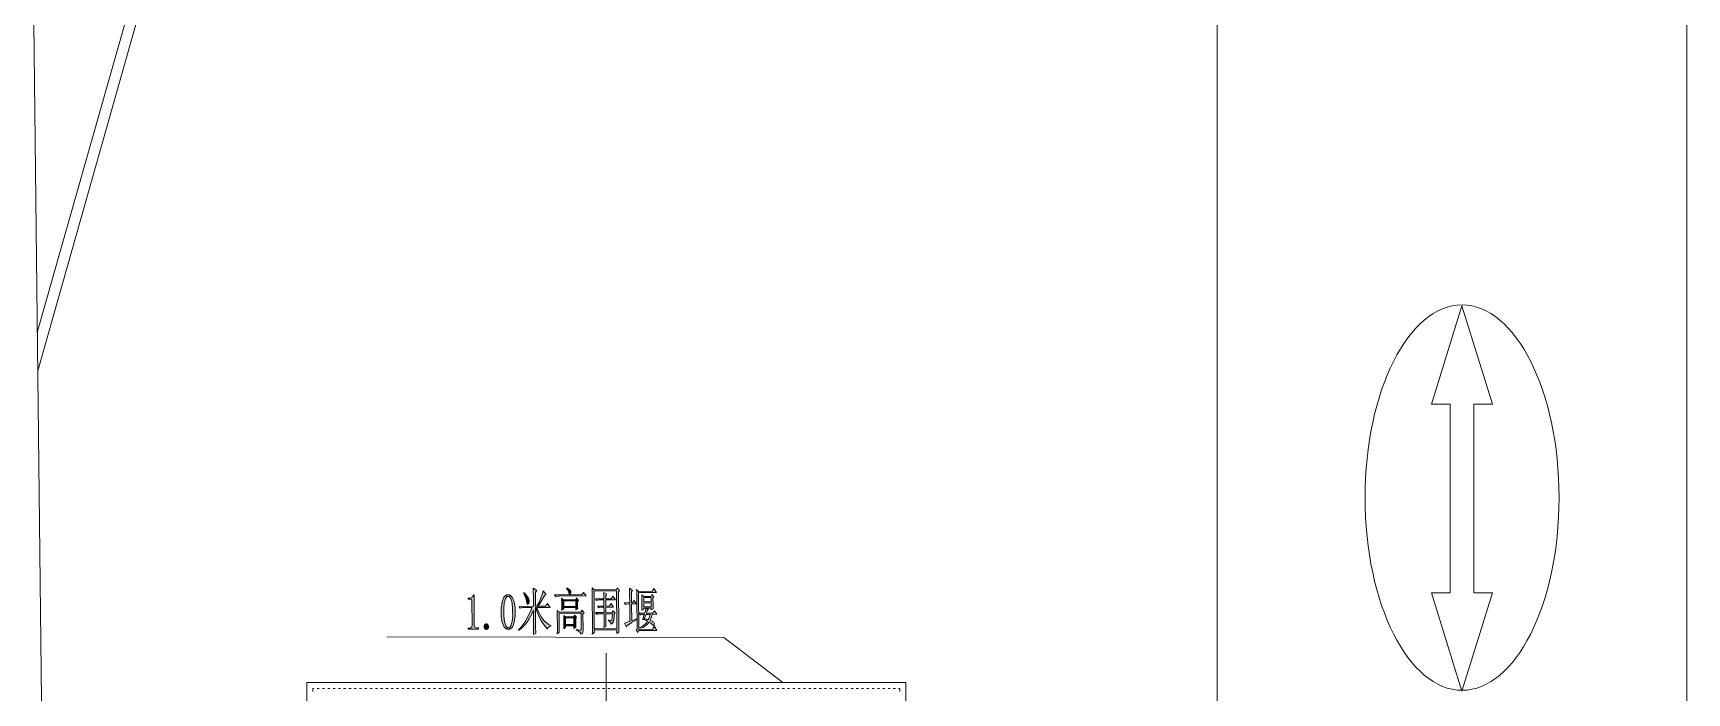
# Model space of a CAD drawing. Header units: millimetres. Extents: x -4415 to 173792, y -78716 to 47289.
# Drawn here: x 35417 to 63583, y 7137 to 18379 of the extents above; entities that cross this region are included whole.
import ezdxf

# ---------------------------------------------------------------- set-up
doc = ezdxf.new("R2010")
doc.units = ezdxf.units.MM

msp = doc.modelspace()

# ---------------------------------------------------------------- hatches: boundary and pattern name
h = msp.add_hatch(color=0)
h.dxf.hatch_style = 2
h.paths.add_polyline_path([(42927, 8807), (42931, 8297), (42931, 8284), (42938, 8264), (42943, 8257), (42950, 8251), (42966, 8244), (42976, 8244), (43000, 8244), (43000, 8224), (42828, 8223), (42828, 8243), (42850, 8243), (42862, 8243), (42879, 8250), (42883, 8257), (42888, 8264), (42894, 8284), (42894, 8297), (42891, 8703), (42891, 8709), (42887, 8720), (42885, 8724), (42882, 8729), (42873, 8733), (42867, 8733), (42825, 8732), (42825, 8752), (42845, 8752), (42861, 8753), (42883, 8760), (42892, 8766), (42900, 8773), (42913, 8793), (42918, 8807)])
h = msp.add_hatch(color=0)
h.paths.add_polyline_path([(43511, 8221), (43485, 8221), (43442, 8259), (43424, 8297), (43406, 8336), (43388, 8445), (43388, 8515), (43387, 8580), (43404, 8687), (43420, 8726), (43437, 8767), (43480, 8808), (43507, 8808), (43534, 8808), (43577, 8769), (43594, 8731), (43611, 8693), (43628, 8586), (43629, 8517), (43629, 8448), (43613, 8340), (43597, 8300), (43580, 8260), (43537, 8221)])
h.paths.add_polyline_path([(43508, 8781), (43491, 8781), (43464, 8745), (43453, 8708), (43442, 8673), (43432, 8576), (43432, 8516), (43433, 8452), (43444, 8353), (43455, 8317), (43467, 8283), (43495, 8248), (43511, 8248), (43529, 8248), (43556, 8283), (43566, 8318), (43575, 8354), (43585, 8453), (43584, 8517), (43584, 8577), (43574, 8673), (43565, 8709), (43555, 8745), (43526, 8781)])
h = msp.add_hatch(color=0)
h.dxf.hatch_style = 2
h.paths.add_polyline_path([(43938, 8613), (43937, 8814), (43936, 8841), (43935, 8895), (43934, 8921), (43999, 8885), (43972, 8854), (43974, 8614), (43999, 8614), (44035, 8681), (44086, 8812), (44103, 8876), (44157, 8815), (44132, 8803), (44100, 8747), (44042, 8652), (44016, 8614), (44142, 8615), (44177, 8662), (44225, 8595), (43997, 8593), (44012, 8540), (44062, 8444), (44095, 8401), (44127, 8359), (44198, 8301), (44236, 8286), (44236, 8273), (44214, 8271), (44186, 8248), (44180, 8226), (44149, 8257), (44091, 8332), (44065, 8376), (44040, 8419), (43998, 8528), (43982, 8593), (43974, 8593), (43976, 8268), (43976, 8233), (43978, 8178), (43979, 8157), (43939, 8131), (43940, 8181), (43939, 8390), (43938, 8549), (43916, 8493), (43864, 8397), (43835, 8356), (43807, 8314), (43734, 8238), (43690, 8203), (43685, 8212), (43724, 8253), (43791, 8344), (43821, 8395), (43850, 8445), (43895, 8544), (43910, 8593), (43772, 8592), (43757, 8592), (43728, 8587), (43715, 8581), (43695, 8612)])
h = msp.add_hatch(color=0)
h.dxf.hatch_style = 2
h.paths.add_polyline_path([(43774, 8850), (43809, 8813), (43851, 8764), (43857, 8751), (43862, 8739), (43866, 8713), (43865, 8702), (43863, 8689), (43858, 8669), (43853, 8663), (43849, 8656), (43842, 8649), (43834, 8649), (43826, 8674), (43820, 8700), (43813, 8733), (43787, 8803), (43768, 8839)])
h = msp.add_hatch(color=0)
h.dxf.hatch_style = 2
h.paths.add_polyline_path([(44298, 8807), (44765, 8810), (44793, 8850), (44834, 8790), (44375, 8786), (44360, 8786), (44332, 8781), (44319, 8777)])
h = msp.add_hatch(color=0)
h.paths.add_polyline_path([(44419, 8546), (44420, 8573), (44421, 8625), (44421, 8650), (44421, 8675), (44419, 8725), (44418, 8751), (44456, 8724), (44653, 8725), (44674, 8756), (44705, 8712), (44689, 8695), (44689, 8656), (44690, 8593), (44692, 8572), (44659, 8555), (44659, 8591), (44455, 8590), (44455, 8566)])
h.paths.add_polyline_path([(44454, 8704), (44455, 8610), (44659, 8612), (44658, 8706)])
h = msp.add_hatch(color=0)
h.dxf.hatch_style = 2
h.paths.add_polyline_path([(44504, 8919), (44506, 8929), (44524, 8919), (44551, 8901), (44558, 8894), (44565, 8886), (44573, 8869), (44574, 8858), (44574, 8849), (44571, 8833), (44566, 8827), (44562, 8821), (44558, 8815), (44552, 8815), (44546, 8828), (44542, 8842), (44537, 8861), (44518, 8899)])
h = msp.add_hatch(color=0)
h.paths.add_polyline_path([(45391, 8308), (45391, 8283), (45392, 8215), (45394, 8174), (45359, 8147), (45359, 8213), (44975, 8211), (44976, 8167), (44941, 8140), (44942, 8185), (44943, 8248), (44942, 8265), (44939, 8794), (44939, 8814), (44937, 8880), (44936, 8925), (44975, 8892), (45349, 8895), (45365, 8925), (45403, 8881), (45386, 8861)])
h.paths.add_polyline_path([(44971, 8871), (44975, 8231), (45357, 8234), (45353, 8875)])
h = msp.add_hatch(color=0)
h.dxf.hatch_style = 2
h.paths.add_polyline_path([(45214, 8381), (45226, 8377), (45247, 8373), (45254, 8372), (45263, 8372), (45273, 8380), (45275, 8389), (45277, 8399), (45281, 8446), (45283, 8485), (45171, 8484), (45172, 8357), (45172, 8333), (45174, 8292), (45175, 8273), (45140, 8250), (45141, 8292), (45142, 8353), (45141, 8373), (45141, 8487), (45072, 8487), (45057, 8487), (45029, 8482), (45016, 8476), (44995, 8506), (45141, 8507), (45140, 8598), (45106, 8598), (45091, 8598), (45063, 8592), (45050, 8587), (45029, 8617), (45140, 8618), (45138, 8722), (45071, 8721), (45056, 8721), (45027, 8716), (45014, 8710), (44994, 8740), (45138, 8741), (45138, 8768), (45136, 8822), (45135, 8849), (45187, 8819), (45169, 8799), (45169, 8741), (45261, 8742), (45291, 8786), (45336, 8723), (45170, 8722), (45170, 8618), (45233, 8619), (45261, 8659), (45304, 8599), (45170, 8599), (45171, 8504), (45279, 8505), (45295, 8535), (45331, 8496), (45315, 8478), (45312, 8431), (45305, 8370), (45299, 8354), (45294, 8339), (45274, 8317), (45259, 8311), (45260, 8326), (45236, 8354), (45211, 8367)])
h = msp.add_hatch(color=0)
h.dxf.hatch_style = 2
h.paths.add_polyline_path([(45573, 8920), (45628, 8883), (45610, 8859), (45611, 8675), (45627, 8675), (45653, 8712), (45692, 8656), (45611, 8654), (45613, 8367), (45692, 8397), (45695, 8384), (45612, 8337), (45525, 8273), (45522, 8258), (45488, 8325), (45508, 8330), (45553, 8346), (45580, 8356), (45578, 8654), (45564, 8654), (45549, 8654), (45521, 8649), (45508, 8644), (45486, 8674), (45578, 8675), (45576, 8812), (45576, 8833), (45575, 8886)])
h = msp.add_hatch(color=0)
h.dxf.hatch_style = 2
h.paths.add_polyline_path([(45696, 8897), (45729, 8867), (45959, 8869), (45991, 8916), (46032, 8849), (45729, 8847), (45733, 8220), (45966, 8222), (46000, 8269), (46041, 8201), (45736, 8199), (45719, 8169), (45689, 8210), (45703, 8226), (45699, 8766), (45699, 8796), (45697, 8862)])
h = msp.add_hatch(color=0)
h.paths.add_polyline_path([(45785, 8548), (45786, 8580), (45787, 8644), (45787, 8675), (45786, 8706), (45785, 8773), (45784, 8807), (45816, 8781), (45938, 8781), (45954, 8812), (45990, 8776), (45974, 8755), (45975, 8640), (45975, 8625), (45976, 8590), (45977, 8570), (45945, 8554), (45945, 8584), (45862, 8583), (45900, 8560), (45893, 8557), (45881, 8544), (45877, 8534), (45872, 8526), (45865, 8506), (45863, 8496), (45974, 8497), (45998, 8534), (46039, 8477), (45962, 8476), (45953, 8452), (45935, 8401), (45924, 8375), (45951, 8366), (45982, 8346), (45988, 8336), (45993, 8326), (45997, 8306), (45997, 8294), (45996, 8283), (45994, 8272), (45991, 8272), (45980, 8281), (45975, 8289), (45963, 8304), (45930, 8332), (45908, 8345), (45880, 8306), (45805, 8253), (45757, 8240), (45753, 8251), (45793, 8269), (45858, 8325), (45882, 8362), (45863, 8372), (45820, 8387), (45798, 8391), (45805, 8412), (45820, 8454), (45828, 8475), (45818, 8475), (45803, 8475), (45775, 8470), (45762, 8466), (45741, 8496), (45832, 8496), (45841, 8521), (45852, 8564), (45856, 8583), (45818, 8583), (45818, 8562)])
h.paths.add_polyline_path([(45817, 8761), (45817, 8690), (45944, 8691), (45944, 8762)])
h.paths.add_polyline_path([(45817, 8669), (45818, 8603), (45945, 8603), (45944, 8671)])
h.paths.add_polyline_path([(45826, 8402), (45844, 8399), (45878, 8390), (45894, 8386), (45904, 8405), (45920, 8452), (45926, 8476), (45859, 8476)])
h = msp.add_hatch(color=0)
h.dxf.hatch_style = 2
h.paths.add_polyline_path([(44664, 8220), (44693, 8214), (44729, 8209), (44736, 8208), (44743, 8208), (44750, 8220), (44750, 8234), (44749, 8494), (44375, 8492), (44377, 8167), (44345, 8143), (44346, 8194), (44346, 8294), (44346, 8343), (44345, 8393), (44344, 8492), (44342, 8543), (44375, 8513), (44746, 8515), (44769, 8549), (44802, 8502), (44781, 8482), (44783, 8221), (44783, 8204), (44780, 8178), (44777, 8168), (44773, 8158), (44756, 8142), (44743, 8136), (44739, 8160), (44699, 8195), (44664, 8206)])
h = msp.add_hatch(color=0)
h.paths.add_polyline_path([(44658, 8400), (44658, 8360), (44660, 8288), (44661, 8256), (44629, 8236), (44627, 8283), (44487, 8282), (44487, 8252), (44455, 8228), (44456, 8256), (44457, 8313), (44456, 8342), (44456, 8371), (44455, 8428), (44454, 8456), (44486, 8433), (44622, 8433), (44644, 8464), (44674, 8420)])
h.paths.add_polyline_path([(44486, 8413), (44487, 8302), (44627, 8303), (44627, 8414)])
h = msp.add_hatch(color=0)
h.dxf.hatch_style = 2
h.paths.add_polyline_path([(43136, 8215), (43129, 8215), (43117, 8222), (43112, 8228), (43106, 8235), (43101, 8254), (43101, 8266), (43101, 8278), (43105, 8296), (43111, 8302), (43116, 8309), (43129, 8316), (43135, 8316), (43143, 8316), (43155, 8309), (43160, 8301), (43165, 8294), (43171, 8276), (43171, 8266), (43172, 8254), (43166, 8236), (43161, 8229), (43156, 8222), (43143, 8215)])

# ---------------------------------------------------------------- linework, layer by layer
at = {"color": 0, "lineweight": 0}
for points in [[(35489, 13277), (37783, 21383)], [(35496, 12626), (37922, 21199)], [(55583, 21383), (55584, -10870)], [(63583, -10870), (63583, 21384)], [(35417, 19559), (36296, -58156)], [(59752, 13733), (59235, 12056)], [(59752, 13733), (60270, 12056)], [(59235, 12056), (59552, 12056)], [(59552, 12056), (59552, 8844)], [(60270, 12056), (59953, 12056)], [(59953, 12056), (59953, 8844)], [(59752, 7168), (59235, 8844)], [(59235, 8844), (59552, 8844)], [(59752, 7168), (60270, 8844)], [(59953, 8844), (60270, 8844)], [(47179, 8084), (41446, 8093)], [(47179, 8084), (48188, 7312)], [(45179, 7812), (45179, 5777)], [(40079, -7889), (40079, 7312)], [(50279, 7312), (40079, 7312)], [(50279, 7312), (40079, 7312)], [(40179, 7163), (40179, 7212)], [(40201, 7212), (40179, 7212)], [(40292, 7212), (40256, 7212)], [(40382, 7212), (40346, 7212)], [(40472, 7212), (40435, 7212)], [(40562, 7212), (40526, 7212)], [(40652, 7212), (40616, 7212)], [(40741, 7212), (40706, 7212)], [(40832, 7212), (40796, 7212)], [(40922, 7212), (40886, 7212)], [(41012, 7212), (40975, 7212)], [(41102, 7212), (41066, 7212)], [(41192, 7212), (41156, 7212)], [(41281, 7212), (41246, 7212)], [(41372, 7212), (41336, 7212)], [(41462, 7212), (41426, 7212)], [(41552, 7212), (41515, 7212)], [(41642, 7212), (41606, 7212)], [(41732, 7212), (41696, 7212)], [(41822, 7212), (41786, 7212)], [(41912, 7212), (41876, 7212)], [(42002, 7212), (41966, 7212)], [(42092, 7212), (42055, 7212)], [(42182, 7212), (42146, 7212)], [(42272, 7212), (42236, 7212)], [(42362, 7212), (42326, 7212)], [(42452, 7212), (42416, 7212)], [(42542, 7212), (42506, 7212)], [(42632, 7212), (42596, 7212)], [(42722, 7212), (42686, 7212)], [(42812, 7212), (42776, 7212)], [(42902, 7212), (42866, 7212)], [(42991, 7212), (42956, 7212)], [(43082, 7212), (43046, 7212)], [(43172, 7212), (43136, 7212)], [(43262, 7212), (43226, 7212)], [(43352, 7212), (43316, 7212)], [(43442, 7212), (43406, 7212)], [(43531, 7212), (43496, 7212)], [(43622, 7212), (43586, 7212)], [(43712, 7212), (43676, 7212)], [(43802, 7212), (43765, 7212)], [(43892, 7212), (43856, 7212)], [(43982, 7212), (43946, 7212)], [(44072, 7212), (44036, 7212)], [(44162, 7212), (44126, 7212)], [(44252, 7212), (44216, 7212)], [(44342, 7212), (44307, 7212)], [(44432, 7212), (44396, 7212)], [(44522, 7212), (44486, 7212)], [(44612, 7212), (44576, 7212)], [(44702, 7212), (44666, 7212)], [(44792, 7212), (44756, 7212)], [(44882, 7212), (44846, 7212)], [(44972, 7212), (44936, 7212)], [(45062, 7212), (45026, 7212)], [(45152, 7212), (45116, 7212)], [(45242, 7212), (45206, 7212)], [(45332, 7212), (45296, 7212)], [(45422, 7212), (45386, 7212)], [(45512, 7212), (45476, 7212)], [(45602, 7212), (45566, 7212)], [(45692, 7212), (45656, 7212)], [(45783, 7212), (45746, 7212)], [(45872, 7212), (45836, 7212)], [(45962, 7212), (45926, 7212)], [(46052, 7212), (46017, 7212)], [(46142, 7212), (46106, 7212)], [(46232, 7212), (46196, 7212)], [(46323, 7212), (46286, 7212)], [(46412, 7212), (46376, 7212)], [(46502, 7212), (46466, 7212)], [(46592, 7212), (46557, 7212)], [(46682, 7212), (46646, 7212)], [(46772, 7212), (46736, 7212)], [(46863, 7212), (46826, 7212)], [(46952, 7212), (46916, 7212)], [(47042, 7212), (47006, 7212)], [(47132, 7212), (47097, 7212)], [(47222, 7212), (47186, 7212)], [(47312, 7212), (47276, 7212)], [(47402, 7212), (47366, 7212)], [(47493, 7212), (47456, 7212)], [(47582, 7212), (47546, 7212)], [(47672, 7212), (47636, 7212)], [(47762, 7212), (47727, 7212)], [(47852, 7212), (47816, 7212)], [(47942, 7212), (47906, 7212)], [(48033, 7212), (47996, 7212)], [(48122, 7212), (48086, 7212)], [(48212, 7212), (48176, 7212)], [(48302, 7212), (48267, 7212)], [(48392, 7212), (48356, 7212)], [(48482, 7212), (48446, 7212)], [(48573, 7212), (48536, 7212)], [(48662, 7212), (48626, 7212)], [(48752, 7212), (48716, 7212)], [(48842, 7212), (48807, 7212)], [(48932, 7212), (48896, 7212)], [(49022, 7212), (48986, 7212)], [(49113, 7212), (49076, 7212)], [(49203, 7212), (49166, 7212)], [(49292, 7212), (49256, 7212)], [(49382, 7212), (49347, 7212)], [(49472, 7212), (49436, 7212)], [(49562, 7212), (49526, 7212)], [(49653, 7212), (49616, 7212)], [(49743, 7212), (49706, 7212)], [(49832, 7212), (49796, 7212)], [(49922, 7212), (49887, 7212)], [(50012, 7212), (49977, 7212)], [(50102, 7212), (50066, 7212)], [(50180, 7212), (50156, 7212)], [(50180, 7163), (50180, 7212)], [(50279, -7889), (50279, 7312)]]:
    msp.add_lwpolyline(points, dxfattribs=at)
for points in [[(42927, 8807), (42931, 8297), (42931, 8284), (42938, 8264), (42943, 8257), (42950, 8251), (42966, 8244), (42976, 8244), (43000, 8244), (43000, 8224), (42828, 8223), (42828, 8243), (42850, 8243), (42862, 8243), (42879, 8250), (42883, 8257), (42888, 8264), (42894, 8284), (42894, 8297), (42891, 8703), (42891, 8709), (42887, 8720), (42885, 8724), (42882, 8729), (42873, 8733), (42867, 8733), (42825, 8732), (42825, 8752), (42845, 8752), (42861, 8753), (42883, 8760), (42892, 8766), (42900, 8773), (42913, 8793), (42918, 8807)], [(43511, 8221), (43485, 8221), (43442, 8259), (43424, 8297), (43406, 8336), (43388, 8445), (43388, 8515), (43387, 8580), (43404, 8687), (43420, 8726), (43437, 8767), (43480, 8808), (43507, 8808), (43534, 8808), (43577, 8769), (43594, 8731), (43611, 8693), (43628, 8586), (43629, 8517), (43629, 8448), (43613, 8340), (43597, 8300), (43580, 8260), (43537, 8221)], [(43508, 8781), (43491, 8781), (43464, 8745), (43453, 8708), (43442, 8673), (43432, 8576), (43432, 8516), (43433, 8452), (43444, 8353), (43455, 8317), (43467, 8283), (43495, 8248), (43511, 8248), (43529, 8248), (43556, 8283), (43566, 8318), (43575, 8354), (43585, 8453), (43584, 8517), (43584, 8577), (43574, 8673), (43565, 8709), (43555, 8745), (43526, 8781)], [(43938, 8613), (43937, 8814), (43936, 8841), (43935, 8895), (43934, 8921), (43999, 8885), (43972, 8854), (43974, 8614), (43999, 8614), (44035, 8681), (44086, 8812), (44103, 8876), (44157, 8815), (44132, 8803), (44100, 8747), (44042, 8652), (44016, 8614), (44142, 8615), (44177, 8662), (44225, 8595), (43997, 8593), (44012, 8540), (44062, 8444), (44095, 8401), (44127, 8359), (44198, 8301), (44236, 8286), (44236, 8273), (44214, 8271), (44186, 8248), (44180, 8226), (44149, 8257), (44091, 8332), (44065, 8376), (44040, 8419), (43998, 8528), (43982, 8593), (43974, 8593), (43976, 8268), (43976, 8233), (43978, 8178), (43979, 8157), (43939, 8131), (43940, 8181), (43939, 8390), (43938, 8549), (43916, 8493), (43864, 8397), (43835, 8356), (43807, 8314), (43734, 8238), (43690, 8203), (43685, 8212), (43724, 8253), (43791, 8344), (43821, 8395), (43850, 8445), (43895, 8544), (43910, 8593), (43772, 8592), (43757, 8592), (43728, 8587), (43715, 8581), (43695, 8612)], [(43774, 8850), (43809, 8813), (43851, 8764), (43857, 8751), (43862, 8739), (43866, 8713), (43865, 8702), (43863, 8689), (43858, 8669), (43853, 8663), (43849, 8656), (43842, 8649), (43834, 8649), (43826, 8674), (43820, 8700), (43813, 8733), (43787, 8803), (43768, 8839)], [(44298, 8807), (44765, 8810), (44793, 8850), (44834, 8790), (44375, 8786), (44360, 8786), (44332, 8781), (44319, 8777)], [(44419, 8546), (44420, 8573), (44421, 8625), (44421, 8650), (44421, 8675), (44419, 8725), (44418, 8751), (44456, 8724), (44653, 8725), (44674, 8756), (44705, 8712), (44689, 8695), (44689, 8656), (44690, 8593), (44692, 8572), (44659, 8555), (44659, 8591), (44455, 8590), (44455, 8566)], [(44504, 8919), (44506, 8929), (44524, 8919), (44551, 8901), (44558, 8894), (44565, 8886), (44573, 8869), (44574, 8858), (44574, 8849), (44571, 8833), (44566, 8827), (44562, 8821), (44558, 8815), (44552, 8815), (44546, 8828), (44542, 8842), (44537, 8861), (44518, 8899)], [(45391, 8308), (45391, 8283), (45392, 8215), (45394, 8174), (45359, 8147), (45359, 8213), (44975, 8211), (44976, 8167), (44941, 8140), (44942, 8185), (44943, 8248), (44942, 8265), (44939, 8794), (44939, 8814), (44937, 8880), (44936, 8925), (44975, 8892), (45349, 8895), (45365, 8925), (45403, 8881), (45386, 8861)], [(44971, 8871), (44975, 8231), (45357, 8234), (45353, 8875)], [(45214, 8381), (45226, 8377), (45247, 8373), (45254, 8372), (45263, 8372), (45273, 8380), (45275, 8389), (45277, 8399), (45281, 8446), (45283, 8485), (45171, 8484), (45172, 8357), (45172, 8333), (45174, 8292), (45175, 8273), (45140, 8250), (45141, 8292), (45142, 8353), (45141, 8373), (45141, 8487), (45072, 8487), (45057, 8487), (45029, 8482), (45016, 8476), (44995, 8506), (45141, 8507), (45140, 8598), (45106, 8598), (45091, 8598), (45063, 8592), (45050, 8587), (45029, 8617), (45140, 8618), (45138, 8722), (45071, 8721), (45056, 8721), (45027, 8716), (45014, 8710), (44994, 8740), (45138, 8741), (45138, 8768), (45136, 8822), (45135, 8849), (45187, 8819), (45169, 8799), (45169, 8741), (45261, 8742), (45291, 8786), (45336, 8723), (45170, 8722), (45170, 8618), (45233, 8619), (45261, 8659), (45304, 8599), (45170, 8599), (45171, 8504), (45279, 8505), (45295, 8535), (45331, 8496), (45315, 8478), (45312, 8431), (45305, 8370), (45299, 8354), (45294, 8339), (45274, 8317), (45259, 8311), (45260, 8326), (45236, 8354), (45211, 8367)], [(45573, 8920), (45628, 8883), (45610, 8859), (45611, 8675), (45627, 8675), (45653, 8712), (45692, 8656), (45611, 8654), (45613, 8367), (45692, 8397), (45695, 8384), (45612, 8337), (45525, 8273), (45522, 8258), (45488, 8325), (45508, 8330), (45553, 8346), (45580, 8356), (45578, 8654), (45564, 8654), (45549, 8654), (45521, 8649), (45508, 8644), (45486, 8674), (45578, 8675), (45576, 8812), (45576, 8833), (45575, 8886)], [(45696, 8897), (45729, 8867), (45959, 8869), (45991, 8916), (46032, 8849), (45729, 8847), (45733, 8220), (45966, 8222), (46000, 8269), (46041, 8201), (45736, 8199), (45719, 8169), (45689, 8210), (45703, 8226), (45699, 8766), (45699, 8796), (45697, 8862)], [(45785, 8548), (45786, 8580), (45787, 8644), (45787, 8675), (45786, 8706), (45785, 8773), (45784, 8807), (45816, 8781), (45938, 8781), (45954, 8812), (45990, 8776), (45974, 8755), (45975, 8640), (45975, 8625), (45976, 8590), (45977, 8570), (45945, 8554), (45945, 8584), (45862, 8583), (45900, 8560), (45893, 8557), (45881, 8544), (45877, 8534), (45872, 8526), (45865, 8506), (45863, 8496), (45974, 8497), (45998, 8534), (46039, 8477), (45962, 8476), (45953, 8452), (45935, 8401), (45924, 8375), (45951, 8366), (45982, 8346), (45988, 8336), (45993, 8326), (45997, 8306), (45997, 8294), (45996, 8283), (45994, 8272), (45991, 8272), (45980, 8281), (45975, 8289), (45963, 8304), (45930, 8332), (45908, 8345), (45880, 8306), (45805, 8253), (45757, 8240), (45753, 8251), (45793, 8269), (45858, 8325), (45882, 8362), (45863, 8372), (45820, 8387), (45798, 8391), (45805, 8412), (45820, 8454), (45828, 8475), (45818, 8475), (45803, 8475), (45775, 8470), (45762, 8466), (45741, 8496), (45832, 8496), (45841, 8521), (45852, 8564), (45856, 8583), (45818, 8583), (45818, 8562)], [(45817, 8761), (45817, 8690), (45944, 8691), (45944, 8762)], [(44664, 8220), (44693, 8214), (44729, 8209), (44736, 8208), (44743, 8208), (44750, 8220), (44750, 8234), (44749, 8494), (44375, 8492), (44377, 8167), (44345, 8143), (44346, 8194), (44346, 8294), (44346, 8343), (44345, 8393), (44344, 8492), (44342, 8543), (44375, 8513), (44746, 8515), (44769, 8549), (44802, 8502), (44781, 8482), (44783, 8221), (44783, 8204), (44780, 8178), (44777, 8168), (44773, 8158), (44756, 8142), (44743, 8136), (44739, 8160), (44699, 8195), (44664, 8206)], [(44454, 8704), (44455, 8610), (44659, 8612), (44658, 8706)], [(44658, 8400), (44658, 8360), (44660, 8288), (44661, 8256), (44629, 8236), (44627, 8283), (44487, 8282), (44487, 8252), (44455, 8228), (44456, 8256), (44457, 8313), (44456, 8342), (44456, 8371), (44455, 8428), (44454, 8456), (44486, 8433), (44622, 8433), (44644, 8464), (44674, 8420)], [(45817, 8669), (45818, 8603), (45945, 8603), (45944, 8671)], [(45826, 8402), (45844, 8399), (45878, 8390), (45894, 8386), (45904, 8405), (45920, 8452), (45926, 8476), (45859, 8476)], [(43136, 8215), (43129, 8215), (43117, 8222), (43112, 8228), (43106, 8235), (43101, 8254), (43101, 8266), (43101, 8278), (43105, 8296), (43111, 8302), (43116, 8309), (43129, 8316), (43135, 8316), (43143, 8316), (43155, 8309), (43160, 8301), (43165, 8294), (43171, 8276), (43171, 8266), (43172, 8254), (43166, 8236), (43161, 8229), (43156, 8222), (43143, 8215)], [(44486, 8413), (44487, 8302), (44627, 8303), (44627, 8414)]]:
    msp.add_lwpolyline(points, close=True, dxfattribs=at)
msp.add_ellipse((59754, 10465), major_axis=(0, 3283), ratio=0.50327, start_param=0, end_param=6.283185, dxfattribs=at)

doc.saveas('drawing.dxf')
